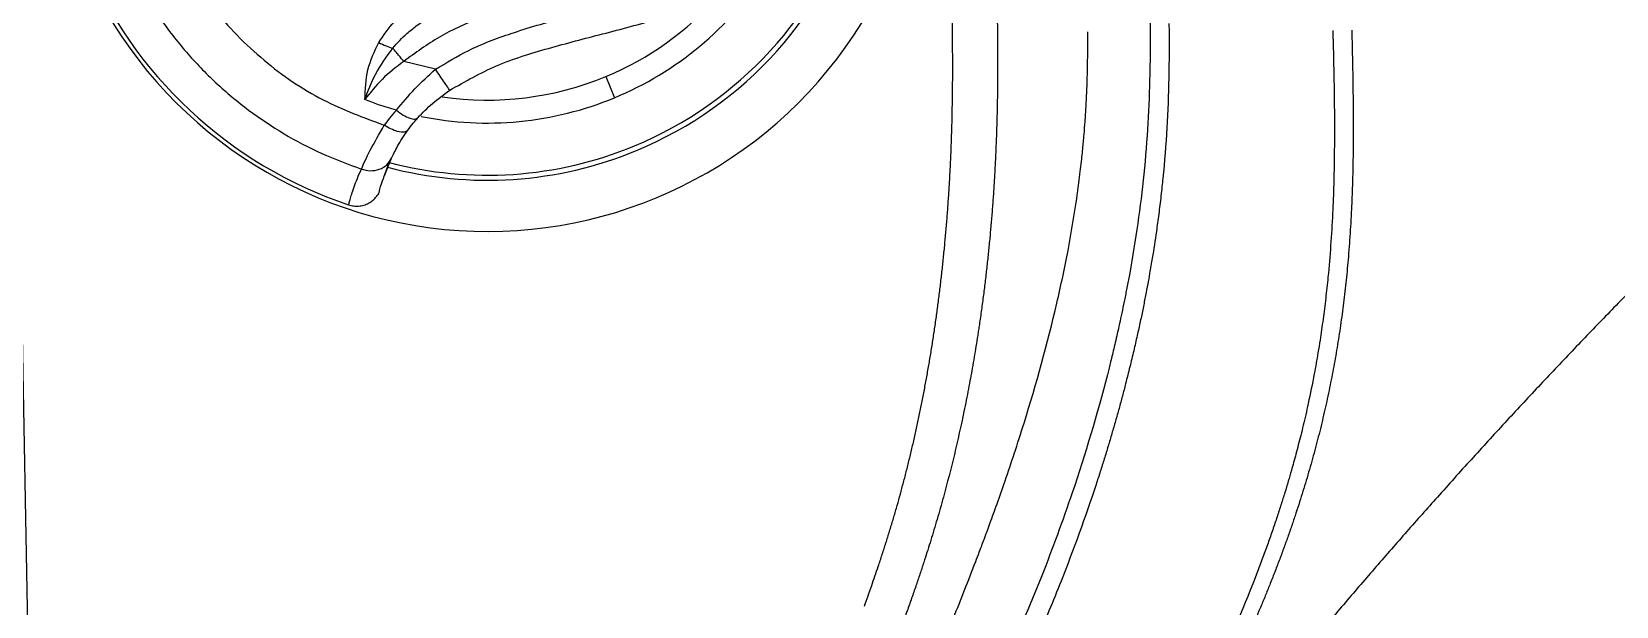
# Model space of a CAD drawing. Extents: x -50 to 28, y -10 to 124.
# Drawn here: x -47.775 to -42.844, y 25.776 to 27.564 of the extents above; entities that cross this region are included whole.
import ezdxf

# ---------------------------------------------------------------- set-up
doc = ezdxf.new("R2010")
doc.units = 0
doc.header["$MEASUREMENT"] = 0
doc.layers.add('GEOMETRY', color=2, linetype='Continuous', lineweight=25)

# ---------------------------------------------------------------- blocks, each defined once
blk = doc.blocks.new('2026 EXCURSION-ENTICE')
at = {"layer": 'GEOMETRY'}
for p, q in [((-35.0361, -51.4804), (-35.135, -51.456)), ((-34.5068, -51.503), (-34.4795, -51.5689)), ((-35.1926, -51.8047), (-35.1792, -51.7673))]:
    blk.add_line(p, q, dxfattribs=at)
for radius, start, end in [(1.3701, 202.5227, 22.5227), (1.1949, 292.5227, 342.3343), (1.2106, 292.5227, 343.7268), (1.3575, 202.5227, 251.4589), (1.0326, 292.5227, 327.0675), (0.9613, 292.5227, 318.4327), (0.9613, 261.6159, 292.5227), (1.0326, 258.485, 292.5227), (1.1949, 255.1999, 292.5227), (1.2106, 255.1355, 292.5227)]:
    blk.add_arc((-34.875, -50.6151), radius, start, end, dxfattribs=at)
for points, knots in [([(-36.859, -38.9849), (-36.859, -39.0565), (-36.859, -39.1298), (-36.859, -39.2813), (-36.8591, -39.3593), (-36.8591, -39.5165), (-36.8591, -39.5952), (-36.8592, -39.7525), (-36.8592, -39.8312), (-36.8593, -40.2244), (-36.8593, -40.539), (-36.8591, -41.4829), (-36.8585, -42.1122), (-36.8546, -44), (-36.8491, -45.2587), (-36.8309, -47.7772), (-36.8182, -49.0371), (-36.7841, -51.5569), (-36.7627, -52.8167), (-36.7226, -54.7053), (-36.7079, -55.3347), (-36.6835, -56.2786), (-36.675, -56.5931), (-36.6572, -57.2223), (-36.6479, -57.5369), (-36.6284, -58.1644), (-36.6183, -58.4773), (-36.5972, -59.1018), (-36.5862, -59.4133), (-36.5632, -60.0359), (-36.5512, -60.347), (-36.5262, -60.9689), (-36.5131, -61.2797), (-36.4859, -61.9019), (-36.4716, -62.2136), (-36.4418, -62.8386), (-36.4262, -63.1519), (-36.3934, -63.7797), (-36.3763, -64.0941), (-36.3403, -64.7228), (-36.3214, -65.0371), (-36.2613, -65.9796), (-36.2169, -66.6075), (-36.1149, -67.8627), (-36.0573, -68.4903), (-35.991, -69.1173)], [0, 0, 0, 0, 0.007813, 0.007813, 0.015625, 0.015625, 0.023438, 0.023438, 0.03125, 0.03125, 0.0625, 0.0625, 0.125, 0.125, 0.25, 0.25, 0.375, 0.375, 0.5, 0.5, 0.5625, 0.5625, 0.59375, 0.59375, 0.625, 0.625, 0.65625, 0.65625, 0.6875, 0.6875, 0.71875, 0.71875, 0.75, 0.75, 0.78125, 0.78125, 0.8125, 0.8125, 0.84375, 0.84375, 0.875, 0.875, 0.9375, 0.9375, 1, 1, 1, 1]), ([(-19.8034, -75.3764), (-20.3196, -75.3589), (-20.8361, -75.3401), (-21.608, -75.31), (-21.8648, -75.2996), (-22.3776, -75.2781), (-22.6337, -75.2669), (-23.4014, -75.2323), (-23.9128, -75.2077), (-24.6827, -75.1677), (-24.9398, -75.1539), (-25.4546, -75.125), (-25.7123, -75.11), (-26.4855, -75.063), (-27.0008, -75.0288), (-28.0314, -74.9528), (-28.5466, -74.9109), (-29.3183, -74.8405), (-29.5753, -74.8158), (-29.9606, -74.7766), (-30.0889, -74.7632), (-30.2813, -74.7425), (-30.3615, -74.7338), (-30.4457, -74.7245), (-30.4657, -74.7222), (-30.4737, -74.7213), (-30.4777, -74.7209), (-30.49, -74.7195), (-30.4989, -74.7185), (-30.5161, -74.7166), (-30.524, -74.7157), (-30.5398, -74.7139), (-30.5477, -74.713), (-30.5713, -74.7104), (-30.5867, -74.7086), (-30.6322, -74.7035), (-30.6613, -74.7002), (-30.7179, -74.6936), (-30.7458, -74.6904), (-30.8043, -74.6836), (-30.8348, -74.68), (-30.882, -74.6745), (-30.8979, -74.6726), (-30.9301, -74.6688), (-30.9461, -74.6669), (-30.9935, -74.6612), (-31.024, -74.6575), (-31.0698, -74.6515), (-31.085, -74.6494), (-31.1159, -74.645), (-31.1316, -74.6427), (-31.1552, -74.6392), (-31.1632, -74.638), (-31.1792, -74.6355), (-31.1871, -74.6343), (-31.2107, -74.6305), (-31.2264, -74.6279), (-31.2735, -74.62), (-31.3048, -74.6144), (-31.5866, -74.5618), (-31.8334, -74.4972), (-32.3156, -74.3338), (-32.5511, -74.2347), (-33.0055, -74.0043), (-33.2245, -73.8728), (-33.6416, -73.5802), (-33.8397, -73.4189), (-34.2109, -73.07), (-34.3841, -72.8823), (-34.7019, -72.4841), (-34.8466, -72.2736), (-35.1047, -71.8343), (-35.2181, -71.6054), (-35.3628, -71.2518), (-35.4069, -71.1322), (-35.4865, -70.89), (-35.522, -70.7674), (-35.5841, -70.5202), (-35.6108, -70.3955), (-35.6385, -70.2387), (-35.6437, -70.2072), (-35.6512, -70.1601), (-35.6536, -70.1444), (-35.6583, -70.1134), (-35.6605, -70.0982), (-35.6668, -70.0532), (-35.6706, -70.0238), (-35.6762, -69.9791), (-35.678, -69.9641), (-35.6817, -69.9336), (-35.6835, -69.918), (-35.6863, -69.8943), (-35.6872, -69.8866), (-35.689, -69.8718), (-35.6898, -69.8646), (-35.6916, -69.8492), (-35.6926, -69.841), (-35.6945, -69.825), (-35.6954, -69.817), (-35.7001, -69.7768), (-35.7039, -69.7444), (-35.7115, -69.6788), (-35.7153, -69.6456), (-35.723, -69.5784), (-35.7268, -69.5444), (-35.7382, -69.4425), (-35.7457, -69.3749), (-35.7547, -69.2923), (-35.7565, -69.2758), (-35.7601, -69.2431), (-35.7618, -69.2267), (-35.7652, -69.1951), (-35.7669, -69.18), (-35.7701, -69.1497), (-35.7717, -69.1342), (-35.7768, -69.0863), (-35.7802, -69.0541), (-35.7869, -68.9899), (-35.797, -68.8937), (-35.8068, -68.7974), (-35.8261, -68.6048), (-35.8387, -68.4764), (-35.8998, -67.8343), (-35.9434, -67.3203), (-36.0224, -66.2916), (-36.0579, -65.7769), (-36.1066, -65.0042), (-36.1222, -64.7464), (-36.152, -64.2309), (-36.1663, -63.973), (-36.2076, -63.2001), (-36.2331, -62.6858), (-36.2805, -61.6622), (-36.3024, -61.1525), (-36.3332, -60.3871), (-36.3431, -60.1319), (-36.3622, -59.6212), (-36.3715, -59.3657), (-36.3893, -58.8539), (-36.3979, -58.5977), (-36.4146, -58.0841), (-36.4226, -57.8268), (-36.4382, -57.3111), (-36.4457, -57.0529), (-36.4602, -56.5366), (-36.4672, -56.2784), (-36.4873, -55.5038), (-36.4996, -54.9873), (-36.534, -53.4373), (-36.5532, -52.4035), (-36.5854, -50.3354), (-36.5984, -49.3011), (-36.6191, -47.233), (-36.6267, -46.1992), (-36.6376, -44.1323), (-36.6408, -43.0992), (-36.6428, -41.5493), (-36.6431, -41.0327), (-36.6431, -40.2577), (-36.643, -39.9994), (-36.6429, -39.6765), (-36.6429, -39.6119), (-36.6429, -39.4827), (-36.6428, -39.418), (-36.6428, -39.2899), (-36.6428, -39.2267), (-36.6428, -39.1036), (-36.6428, -39.0437), (-36.6428, -38.9849)], [0, 0, 0, 0, 0.03125, 0.03125, 0.046875, 0.046875, 0.0625, 0.0625, 0.09375, 0.09375, 0.109375, 0.109375, 0.125, 0.125, 0.15625, 0.15625, 0.1875, 0.1875, 0.203125, 0.203125, 0.210937, 0.210937, 0.214844, 0.21582, 0.216064, 0.216064, 0.216309, 0.216309, 0.216797, 0.216797, 0.217285, 0.217285, 0.217773, 0.217773, 0.21875, 0.21875, 0.220703, 0.220703, 0.222656, 0.222656, 0.224609, 0.224609, 0.225586, 0.225586, 0.226562, 0.226562, 0.228516, 0.228516, 0.229492, 0.229492, 0.230469, 0.230469, 0.230957, 0.230957, 0.231445, 0.231445, 0.232422, 0.232422, 0.234375, 0.234375, 0.25, 0.25, 0.265625, 0.265625, 0.28125, 0.28125, 0.296875, 0.296875, 0.3125, 0.3125, 0.328125, 0.328125, 0.34375, 0.34375, 0.351562, 0.351562, 0.359375, 0.359375, 0.367187, 0.367187, 0.369141, 0.369141, 0.370117, 0.370117, 0.371094, 0.371094, 0.373047, 0.373047, 0.374023, 0.374023, 0.375, 0.375, 0.375488, 0.375488, 0.375977, 0.375977, 0.376465, 0.376465, 0.376953, 0.376953, 0.378906, 0.378906, 0.380859, 0.380859, 0.382812, 0.382812, 0.386719, 0.386719, 0.387695, 0.387695, 0.388672, 0.388672, 0.389648, 0.389648, 0.390625, 0.390625, 0.392578, 0.392578, 0.394531, 0.398437, 0.398437, 0.40625, 0.40625, 0.4375, 0.4375, 0.46875, 0.46875, 0.484375, 0.484375, 0.5, 0.5, 0.53125, 0.53125, 0.5625, 0.5625, 0.578125, 0.578125, 0.59375, 0.59375, 0.609375, 0.609375, 0.625, 0.625, 0.640625, 0.640625, 0.65625, 0.65625, 0.6875, 0.6875, 0.75, 0.75, 0.8125, 0.8125, 0.875, 0.875, 0.9375, 0.9375, 0.96875, 0.96875, 0.984375, 0.984375, 0.988281, 0.988281, 0.992187, 0.992187, 0.996094, 0.996094, 1, 1, 1, 1]), ([(-36.3787, -48.1151), (-36.3771, -48.2784), (-36.3738, -48.6037), (-36.3685, -49.0896), (-36.3628, -49.5715), (-36.3567, -50.0495), (-36.3503, -50.5234), (-36.3435, -50.9933), (-36.3364, -51.4592), (-36.3289, -51.9211), (-36.321, -52.379), (-36.3128, -52.8329), (-36.3043, -53.2827), (-36.2954, -53.7286), (-36.2861, -54.1705), (-36.2764, -54.6083), (-36.2665, -55.0422), (-36.2561, -55.472), (-36.2454, -55.8979), (-36.2343, -56.3197), (-36.2229, -56.7376), (-36.2112, -57.1514), (-36.203, -57.4259), (-36.1989, -57.5625)], [0, 0, 0, 0, 0.051851, 0.103279, 0.154284, 0.204865, 0.255022, 0.304757, 0.354068, 0.402955, 0.45142, 0.499461, 0.547079, 0.594275, 0.641047, 0.687396, 0.733322, 0.778825, 0.823906, 0.868563, 0.912798, 0.95661, 1, 1, 1, 1]), ([(-35.8882, -50.2194), (-35.9097, -50.2851), (-35.9541, -50.4206), (-35.9697, -50.6412), (-35.9412, -50.8695), (-35.8622, -51.0916), (-35.7375, -51.2916), (-35.5765, -51.4559), (-35.3941, -51.581), (-35.2603, -51.6305), (-35.1956, -51.6544)], [0, 0, 0, 0, 0.115703, 0.239022, 0.367998, 0.5, 0.632002, 0.760978, 0.884297, 1, 1, 1, 1]), ([(-34.1101, -51.0505), (-34.1519, -51.0728), (-34.2355, -51.1172), (-34.3684, -51.1666), (-34.5037, -51.2048), (-34.6258, -51.2358), (-34.7307, -51.2642), (-34.8185, -51.291), (-34.9165, -51.3267), (-35.026, -51.3762), (-35.0988, -51.4295), (-35.135, -51.456)], [0, 0, 0, 0, 0.128027, 0.255838, 0.38263, 0.508333, 0.596632, 0.676695, 0.756528, 0.878964, 1, 1, 1, 1]), ([(-36.0198, -51.0898), (-36.0016, -51.1301), (-35.9652, -51.2107), (-35.8947, -51.3234), (-35.8134, -51.4284), (-35.7211, -51.5239), (-35.6192, -51.6091), (-35.5087, -51.6827), (-35.3913, -51.745), (-35.3083, -51.7756), (-35.2668, -51.7909)], [0, 0, 0, 0, 0.125, 0.25, 0.375, 0.5, 0.625, 0.75, 0.875, 1, 1, 1, 1]), ([(-35.2131, -51.3968), (-35.1979, -51.3745), (-35.1745, -51.3402), (-35.1321, -51.3017), (-35.0962, -51.2742), (-35.057, -51.2486), (-35.0162, -51.2256), (-34.9733, -51.2047), (-34.9178, -51.1807), (-34.8476, -51.155), (-34.7614, -51.1284), (-34.7024, -51.1128), (-34.6719, -51.1048)], [0, 0, 0, 0, 0.132302, 0.203648, 0.276754, 0.350377, 0.427644, 0.500034, 0.576791, 0.712986, 0.85223, 1, 1, 1, 1]), ([(-35.169, -51.4148), (-35.162, -51.4066), (-35.1483, -51.3905), (-35.1237, -51.3676), (-35.0943, -51.3435), (-35.0597, -51.3194), (-35.024, -51.2979), (-34.9839, -51.2765), (-34.9475, -51.2595), (-34.9037, -51.2412), (-34.8495, -51.2207), (-34.7647, -51.1933), (-34.6972, -51.1753), (-34.6583, -51.1649)], [0, 0, 0, 0, 0.057204, 0.110874, 0.175617, 0.255791, 0.330944, 0.392383, 0.491921, 0.539077, 0.638622, 0.791756, 1, 1, 1, 1]), ([(-35.0361, -51.4804), (-35.0022, -51.4599), (-34.9277, -51.4148), (-34.7929, -51.3642), (-34.6241, -51.3154), (-34.4217, -51.2681), (-34.2802, -51.215), (-34.206, -51.1871)], [0, 0, 0, 0, 0.134213, 0.295246, 0.487032, 0.731245, 1, 1, 1, 1]), ([(-33.2906, -51.2036), (-33.29, -51.2362), (-33.2887, -51.2979), (-33.2875, -51.3854), (-33.2874, -51.4403), (-33.2873, -51.466)], [0, 0, 0, 0, 0.3728064, 0.7061319, 1, 1, 1, 1]), ([(-34.992, -51.5456), (-34.9442, -51.5185), (-34.8469, -51.4632), (-34.6836, -51.4139), (-34.5152, -51.3699), (-34.3423, -51.3256), (-34.2306, -51.2814), (-34.1743, -51.2591)], [0, 0, 0, 0, 0.189191, 0.384988, 0.585826, 0.790957, 1, 1, 1, 1]), ([(-33.427, -51.4666), (-33.427, -51.4529), (-33.4271, -51.4246), (-33.4275, -51.3809), (-33.4279, -51.351), (-33.4281, -51.3356)], [0, 0, 0, 0, 0.314919, 0.64825, 1, 1, 1, 1]), ([(-33.0082, -51.5051), (-33.0079, -51.4933), (-33.0073, -51.4698), (-33.0068, -51.4344), (-33.0065, -51.3989), (-33.0066, -51.3753), (-33.0066, -51.3634)], [0, 0, 0, 0, 0.249215, 0.498874, 0.749085, 1, 1, 1, 1]), ([(-32.7541, -51.3382), (-32.754, -51.3489), (-32.7538, -51.3674), (-32.7537, -51.386), (-32.7537, -51.3938)], [0, 0, 0, 0, 0.576674, 1, 1, 1, 1]), ([(-32.1853, -51.3582), (-32.1849, -51.377), (-32.184, -51.4136), (-32.1833, -51.4503), (-32.1829, -51.4681)], [0, 0, 0, 0, 0.512118, 1, 1, 1, 1]), ([(-35.256, -51.5747), (-35.2549, -51.5434), (-35.2527, -51.4815), (-35.2261, -51.4248), (-35.2131, -51.3968)], [0, 0, 0, 0, 0.50648, 1, 1, 1, 1]), ([(-35.256, -51.5747), (-35.2462, -51.5481), (-35.2255, -51.4921), (-35.1885, -51.4414), (-35.169, -51.4148)], [0, 0, 0, 0, 0.474088, 1, 1, 1, 1]), ([(-35.2131, -51.3968), (-35.2052, -51.4007), (-35.1899, -51.4085), (-35.1759, -51.4128), (-35.169, -51.4148)], [0, 0, 0, 0, 0.510798, 1, 1, 1, 1]), ([(-35.135, -51.456), (-35.1381, -51.4522), (-35.1443, -51.4447), (-35.1534, -51.4338), (-35.1618, -51.4235), (-35.1667, -51.4177), (-35.169, -51.4148)], [0, 0, 0, 0, 0.247818, 0.5, 0.752182, 1, 1, 1, 1]), ([(-35.135, -51.456), (-35.1585, -51.4739), (-35.2051, -51.5093), (-35.2392, -51.5531), (-35.256, -51.5747)], [0, 0, 0, 0, 0.505305, 1, 1, 1, 1]), ([(-33.4318, -51.7292), (-33.4313, -51.7152), (-33.4302, -51.687), (-33.429, -51.6443), (-33.4281, -51.6009), (-33.4274, -51.5568), (-33.427, -51.512), (-33.427, -51.4818), (-33.427, -51.4666)], [0, 0, 0, 0, 0.159794, 0.322326, 0.487605, 0.655638, 0.826434, 1, 1, 1, 1]), ([(-33.2873, -51.466), (-33.2873, -51.4811), (-33.2874, -51.5111), (-33.2879, -51.5556), (-33.2888, -51.6093), (-33.2903, -51.6686), (-33.2921, -51.7133), (-33.2929, -51.7338)], [0, 0, 0, 0, 0.169829, 0.335854, 0.498063, 0.77103, 1, 1, 1, 1]), ([(-35.1581, -51.608), (-35.1395, -51.5853), (-35.103, -51.5407), (-35.0581, -51.5002), (-35.0361, -51.4804)], [0, 0, 0, 0, 0.509985, 1, 1, 1, 1]), ([(-34.992, -51.5456), (-34.9928, -51.5445), (-34.9944, -51.5421), (-35.0063, -51.5244), (-35.0212, -51.5025), (-35.0312, -51.4876), (-35.0361, -51.4804)], [0, 0, 0, 0, 0.2702618, 0.5624299, 0.7897367, 1, 1, 1, 1]), ([(-32.2411, -51.4998), (-32.2403, -51.5421), (-32.2389, -51.6247), (-32.2394, -51.7073), (-32.2396, -51.7476)], [0, 0, 0, 0, 0.511533, 1, 1, 1, 1]), ([(-35.0911, -51.6313), (-35.0765, -51.616), (-35.0471, -51.5853), (-35.0105, -51.5589), (-34.992, -51.5456)], [0, 0, 0, 0, 0.494909, 1, 1, 1, 1]), ([(-32.1814, -51.5644), (-32.1811, -51.5906), (-32.1806, -51.6411), (-32.1808, -51.6916), (-32.1809, -51.7159)], [0, 0, 0, 0, 0.518553, 1, 1, 1, 1]), ([(-35.1581, -51.608), (-35.1766, -51.6025), (-35.2096, -51.5925), (-35.2418, -51.5802), (-35.256, -51.5747)], [0, 0, 0, 0, 0.559022, 1, 1, 1, 1]), ([(-35.1581, -51.608), (-35.1652, -51.6162), (-35.1783, -51.6313), (-35.1901, -51.6471), (-35.1956, -51.6544)], [0, 0, 0, 0, 0.540683, 1, 1, 1, 1]), ([(-35.1581, -51.608), (-35.1509, -51.6133), (-35.1362, -51.624), (-35.1157, -51.6335), (-35.0993, -51.6366), (-35.0938, -51.633), (-35.0911, -51.6313)], [0, 0, 0, 0, 0.248056, 0.508027, 0.763603, 1, 1, 1, 1]), ([(-33.0355, -51.8425), (-33.034, -51.8306), (-33.031, -51.808), (-33.0273, -51.7759), (-33.0242, -51.7476), (-33.0217, -51.7229), (-33.0198, -51.7018), (-33.0175, -51.6755), (-33.0148, -51.641), (-33.0131, -51.6122), (-33.0121, -51.5968)], [0, 0, 0, 0, 0.146431, 0.277199, 0.392633, 0.493041, 0.5787, 0.649849, 0.813331, 1, 1, 1, 1]), ([(-35.2668, -51.7909), (-35.259, -51.7728), (-35.2435, -51.7371), (-35.2114, -51.6818), (-35.1956, -51.6544)], [0, 0, 0, 0, 0.504089, 1, 1, 1, 1]), ([(-35.1224, -51.67), (-35.1257, -51.6726), (-35.1325, -51.6778), (-35.1527, -51.6752), (-35.1748, -51.6669), (-35.1888, -51.6585), (-35.1956, -51.6544)], [0, 0, 0, 0, 0.270449, 0.560239, 0.786943, 1, 1, 1, 1]), ([(-35.173, -51.7571), (-35.1677, -51.7458), (-35.1597, -51.7289), (-35.1407, -51.6964), (-35.1285, -51.6788), (-35.1224, -51.67)], [0, 0, 0, 0, 0.508106, 0.756135, 1, 1, 1, 1]), ([(-35.1224, -51.67), (-35.1169, -51.6626), (-35.107, -51.6494), (-35.0959, -51.6368), (-35.0911, -51.6313)], [0, 0, 0, 0, 0.560288, 1, 1, 1, 1]), ([(-32.1809, -51.7159), (-32.1811, -51.7326), (-32.1815, -51.7653), (-32.1825, -51.8134), (-32.1839, -51.8596), (-32.1852, -51.8898), (-32.1858, -51.9046)], [0, 0, 0, 0, 0.264849, 0.519802, 0.764853, 1, 1, 1, 1]), ([(-35.2668, -51.7909), (-35.2577, -51.7932), (-35.2389, -51.798), (-35.2105, -51.7929), (-35.1864, -51.7791), (-35.1774, -51.7643), (-35.173, -51.7571)], [0, 0, 0, 0, 0.241295, 0.5, 0.758705, 1, 1, 1, 1]), ([(-35.1938, -51.8096), (-35.1932, -51.8076), (-35.1885, -51.7937), (-35.1802, -51.7741), (-35.173, -51.7571)], [0, 0, 0, 0, 0.141841, 1, 1, 1, 1]), ([(-33.4489, -51.9959), (-33.4476, -51.9812), (-33.4451, -51.9517), (-33.4417, -51.9074), (-33.4387, -51.8629), (-33.436, -51.8184), (-33.4337, -51.7738), (-33.4324, -51.7441), (-33.4318, -51.7292)], [0, 0, 0, 0, 0.166017, 0.332279, 0.498797, 0.665582, 0.832647, 1, 1, 1, 1]), ([(-33.2929, -51.7338), (-33.2936, -51.7489), (-33.295, -51.7791), (-33.2976, -51.8244), (-33.3005, -51.8695), (-33.3037, -51.9144), (-33.3074, -51.9592), (-33.3101, -51.9889), (-33.3114, -52.0038)], [0, 0, 0, 0, 0.16788, 0.335289, 0.502218, 0.668657, 0.83459, 1, 1, 1, 1]), ([(-35.3067, -51.9022), (-35.3063, -51.9008), (-35.3055, -51.8978), (-35.3022, -51.8864), (-35.2971, -51.8694), (-35.2897, -51.8476), (-35.2802, -51.8215), (-35.2712, -51.801), (-35.2668, -51.7909)], [0, 0, 0, 0, 0.160914, 0.337755, 0.505545, 0.676798, 0.83974, 1, 1, 1, 1]), ([(-35.2108, -51.8618), (-35.2102, -51.8572), (-35.2093, -51.8505), (-35.1965, -51.8153), (-35.1926, -51.8047)], [0, 0, 0, 0, 0.696036, 1, 1, 1, 1]), ([(-32.7732, -51.8206), (-32.7741, -51.8287), (-32.7769, -51.8562), (-32.7811, -51.8931), (-32.787, -51.9398), (-32.7945, -51.9949), (-32.804, -52.0564), (-32.8133, -52.1108), (-32.8182, -52.1377), (-32.8202, -52.1485)], [0, 0, 0, 0, 0.073983, 0.249352, 0.336144, 0.499534, 0.752609, 0.899927, 1, 1, 1, 1]), ([(-35.3067, -51.9022), (-35.3015, -51.9036), (-35.2912, -51.9064), (-35.275, -51.9065), (-35.2592, -51.9036), (-35.2443, -51.8974), (-35.2309, -51.8884), (-35.2198, -51.8768), (-35.213, -51.8675), (-35.2109, -51.8618), (-35.2107, -51.8612)], [0, 0, 0, 0, 0.140413, 0.280711, 0.420986, 0.561089, 0.70119, 0.841322, 0.98194, 1, 1, 1, 1]), ([(-30.9788, -51.832), (-30.9963, -51.8489), (-31.0311, -51.8828), (-31.0834, -51.9341), (-31.1355, -51.9856), (-31.1876, -52.0375), (-31.2396, -52.0898), (-31.2916, -52.1424), (-31.3435, -52.1953), (-31.3954, -52.2486), (-31.43, -52.2845), (-31.4472, -52.3024)], [0, 0, 0, 0, 0.1111318, 0.2222412, 0.3333354, 0.4444218, 0.5555076, 0.6666006, 0.7777084, 0.8888389, 1, 1, 1, 1]), ([(-32.1858, -51.9046), (-32.1865, -51.9191), (-32.1879, -51.9478), (-32.1905, -51.9904), (-32.1934, -52.032), (-32.1956, -52.0594), (-32.1968, -52.073)], [0, 0, 0, 0, 0.258102, 0.510801, 0.758099, 1, 1, 1, 1]), ([(-33.4786, -52.2562), (-33.4767, -52.242), (-33.4727, -52.2134), (-33.4673, -52.1704), (-33.4622, -52.1272), (-33.4574, -52.0837), (-33.4529, -52.0399), (-33.4503, -52.0106), (-33.4489, -51.9959)], [0, 0, 0, 0, 0.164554, 0.329937, 0.496161, 0.663238, 0.831181, 1, 1, 1, 1]), ([(-33.3114, -52.0038), (-33.3129, -52.0184), (-33.3157, -52.048), (-33.3205, -52.0924), (-33.3257, -52.1374), (-33.3313, -52.1828), (-33.3374, -52.2287), (-33.3419, -52.2594), (-33.3441, -52.2748)], [0, 0, 0, 0, 0.16187, 0.325677, 0.491412, 0.659059, 0.828598, 1, 1, 1, 1]), ([(-32.8763, -52.1146), (-32.8789, -52.1282), (-32.8838, -52.1548), (-32.8914, -52.1934), (-32.8988, -52.2296), (-32.906, -52.2633), (-32.9129, -52.2945), (-32.9195, -52.3233), (-32.9257, -52.3496), (-32.9314, -52.3734), (-32.9367, -52.3948), (-32.9414, -52.4137), (-32.9444, -52.4255), (-32.9458, -52.431)], [0, 0, 0, 0, 0.128686, 0.249981, 0.363807, 0.470101, 0.568811, 0.659897, 0.743325, 0.819068, 0.887106, 0.947422, 1, 1, 1, 1]), ([(-32.1968, -52.073), (-32.1979, -52.0851), (-32.2, -52.1091), (-32.2037, -52.145), (-32.2076, -52.1806), (-32.2119, -52.2159), (-32.2165, -52.251), (-32.2215, -52.2858), (-32.2268, -52.3203), (-32.2323, -52.3545), (-32.2382, -52.3885), (-32.2424, -52.411), (-32.2445, -52.4222)], [0, 0, 0, 0, 0.102913, 0.205172, 0.306779, 0.407735, 0.508045, 0.60771, 0.706735, 0.805122, 0.902875, 1, 1, 1, 1]), ([(-32.8202, -52.1485), (-32.8225, -52.1605), (-32.8271, -52.1854), (-32.8348, -52.2242), (-32.8434, -52.2657), (-32.8531, -52.3101), (-32.8639, -52.3573), (-32.8759, -52.4072), (-32.8846, -52.4413), (-32.889, -52.4588)], [0, 0, 0, 0, 0.114792, 0.238914, 0.372384, 0.515222, 0.66744, 0.82904, 1, 1, 1, 1]), ([(-32.2593, -52.1273), (-32.2605, -52.1383), (-32.2627, -52.1602), (-32.2664, -52.1929), (-32.2703, -52.2256), (-32.2746, -52.2581), (-32.2792, -52.2906), (-32.2844, -52.3253), (-32.2918, -52.3712), (-32.3034, -52.4373), (-32.3144, -52.4898), (-32.3208, -52.5205)], [0, 0, 0, 0, 0.082914, 0.165656, 0.248227, 0.330629, 0.412865, 0.494938, 0.595074, 0.763651, 1, 1, 1, 1]), ([(-33.5827, -52.7755), (-33.5793, -52.7629), (-33.5726, -52.7375), (-33.5631, -52.6992), (-33.5538, -52.6606), (-33.5448, -52.6216), (-33.5362, -52.5824), (-33.5278, -52.5427), (-33.5198, -52.5028), (-33.5122, -52.4625), (-33.5048, -52.4219), (-33.4978, -52.381), (-33.491, -52.3397), (-33.4846, -52.2981), (-33.4806, -52.2702), (-33.4786, -52.2562)], [0, 0, 0, 0, 0.074022, 0.148502, 0.223447, 0.298864, 0.374761, 0.451144, 0.52802, 0.605396, 0.683279, 0.761674, 0.840589, 0.920029, 1, 1, 1, 1]), ([(-33.3441, -52.2748), (-33.3446, -52.2777), (-33.3454, -52.2833), (-33.3471, -52.2946), (-33.3501, -52.3143), (-33.3564, -52.3538), (-33.3657, -52.4091), (-33.3781, -52.4766), (-33.3872, -52.5214), (-33.3919, -52.5449)], [0, 0, 0, 0, 0.031183, 0.062372, 0.124768, 0.249631, 0.499595, 0.737674, 1, 1, 1, 1]), ([(-31.4472, -52.3024), (-31.4647, -52.3206), (-31.4997, -52.3571), (-31.5521, -52.4123), (-31.6045, -52.4679), (-31.6568, -52.524), (-31.7093, -52.5806), (-31.7617, -52.6376), (-31.8141, -52.6951), (-31.8666, -52.7531), (-31.9015, -52.7922), (-31.919, -52.8117)], [0, 0, 0, 0, 0.1106496, 0.2213947, 0.3322439, 0.4432056, 0.5542885, 0.6655011, 0.7768518, 0.8883488, 1, 1, 1, 1]), ([(-32.889, -52.4588), (-32.8923, -52.4716), (-32.899, -52.4974), (-32.9095, -52.536), (-32.9204, -52.5749), (-32.9317, -52.614), (-32.9434, -52.6532), (-32.9554, -52.6927), (-32.9679, -52.7324), (-32.9766, -52.7589), (-32.9809, -52.7722)], [0, 0, 0, 0, 0.121486, 0.243967, 0.367461, 0.491972, 0.617495, 0.744017, 0.871524, 1, 1, 1, 1]), ([(-32.2445, -52.4222), (-32.2467, -52.4333), (-32.2509, -52.4555), (-32.2578, -52.4888), (-32.2651, -52.5224), (-32.2728, -52.5563), (-32.2782, -52.5789), (-32.281, -52.5903)], [0, 0, 0, 0, 0.196124, 0.394182, 0.594178, 0.796116, 1, 1, 1, 1]), ([(-32.3208, -52.5205), (-32.3234, -52.5321), (-32.3284, -52.5547), (-32.3361, -52.5877), (-32.3438, -52.6191), (-32.3514, -52.6488), (-32.3588, -52.677), (-32.366, -52.7035), (-32.3709, -52.7206), (-32.3732, -52.7289)], [0, 0, 0, 0, 0.165324, 0.323096, 0.473359, 0.61615, 0.751503, 0.879445, 1, 1, 1, 1]), ([(-33.4932, -53.3545), (-33.4838, -53.3319), (-33.4667, -53.2907), (-33.4438, -53.235), (-33.4187, -53.1732), (-33.3896, -53.1003), (-33.363, -53.0319), (-33.3429, -52.9792), (-33.328, -52.9397), (-33.3096, -52.8897), (-33.2876, -52.829), (-33.2624, -52.7569), (-33.234, -52.6732), (-33.215, -52.6131), (-33.2048, -52.5811)], [0, 0, 0, 0, 0.08869, 0.161621, 0.218308, 0.330851, 0.446594, 0.48475, 0.535789, 0.600134, 0.678271, 0.770702, 0.877858, 1, 1, 1, 1]), ([(-32.281, -52.5903), (-32.2837, -52.6015), (-32.2893, -52.6239), (-32.298, -52.6576), (-32.3072, -52.6916), (-32.3169, -52.7257), (-32.3236, -52.7485), (-32.327, -52.76)], [0, 0, 0, 0, 0.196125, 0.394182, 0.594177, 0.796115, 1, 1, 1, 1]), ([(-32.3732, -52.7289), (-32.3764, -52.74), (-32.3831, -52.7629), (-32.3937, -52.7981), (-32.4052, -52.835), (-32.4178, -52.8735), (-32.4313, -52.9137), (-32.4459, -52.9555), (-32.4616, -52.9989), (-32.4727, -53.0283), (-32.4784, -53.0433)], [0, 0, 0, 0, 0.104858, 0.215473, 0.331844, 0.45397, 0.58185, 0.715484, 0.854869, 1, 1, 1, 1]), ([(-33.6587, -53.0274), (-33.6546, -53.0152), (-33.6466, -52.9908), (-33.6349, -52.9544), (-33.6236, -52.9181), (-33.6127, -52.8822), (-33.6022, -52.8464), (-33.5922, -52.8109), (-33.5858, -52.7873), (-33.5827, -52.7755)], [0, 0, 0, 0, 0.146901, 0.292436, 0.436614, 0.579449, 0.72095, 0.86113, 1, 1, 1, 1]), ([(-32.327, -52.76), (-32.3303, -52.771), (-32.3371, -52.7933), (-32.3477, -52.8271), (-32.3589, -52.8614), (-32.3706, -52.8964), (-32.383, -52.9319), (-32.396, -52.9681), (-32.4096, -53.0049), (-32.4238, -53.0423), (-32.4337, -53.0673), (-32.4387, -53.0799)], [0, 0, 0, 0, 0.101896, 0.206097, 0.312601, 0.421409, 0.532522, 0.645937, 0.761656, 0.879677, 1, 1, 1, 1]), ([(-33.4559, -52.8113), (-33.4592, -52.8231), (-33.4656, -52.8463), (-33.4754, -52.8804), (-33.4852, -52.9135), (-33.4949, -52.9454), (-33.5046, -52.9762), (-33.5111, -52.9964), (-33.5143, -53.0063)], [0, 0, 0, 0, 0.179841, 0.354393, 0.523664, 0.68767, 0.846438, 1, 1, 1, 1]), ([(-31.919, -52.8117), (-31.9349, -52.8295), (-31.9666, -52.8652), (-32.0142, -52.919), (-32.0618, -52.9733), (-32.1094, -53.0279), (-32.1411, -53.0647), (-32.157, -53.0831)], [0, 0, 0, 0, 0.199745, 0.399609, 0.599601, 0.799729, 1, 1, 1, 1]), ([(-33.7019, -53.1513), (-33.6943, -53.1299), (-33.6795, -53.0887), (-33.6655, -53.0473), (-33.6587, -53.0274)], [0, 0, 0, 0, 0.5198087, 1, 1, 1, 1]), ([(-33.5143, -53.0063), (-33.5181, -53.0182), (-33.526, -53.0424), (-33.5384, -53.0791), (-33.5515, -53.1171), (-33.5653, -53.1562), (-33.5748, -53.1826), (-33.5796, -53.1961)], [0, 0, 0, 0, 0.186529, 0.37984, 0.579874, 0.786594, 1, 1, 1, 1]), ([(-32.4387, -53.0799), (-32.4433, -53.0914), (-32.4527, -53.1149), (-32.4675, -53.1505), (-32.483, -53.1872), (-32.4994, -53.2248), (-32.5166, -53.2635), (-32.5346, -53.3032), (-32.5535, -53.3439), (-32.5666, -53.3712), (-32.5732, -53.3851)], [0, 0, 0, 0, 0.111672, 0.227159, 0.346457, 0.469564, 0.596475, 0.727187, 0.861697, 1, 1, 1, 1]), ([(-32.157, -53.0831), (-32.1731, -53.1018), (-32.2052, -53.1392), (-32.2533, -53.1957), (-32.3013, -53.2523), (-32.3491, -53.3092), (-32.3809, -53.3474), (-32.3968, -53.3664)], [0, 0, 0, 0, 0.201093, 0.401643, 0.601646, 0.801101, 1, 1, 1, 1])]:
    blk.add_open_spline(points, degree=3, knots=knots, dxfattribs=at)
for points in [[(-32.8141, -51.2761), (-32.8127, -51.3489), (-32.8122, -51.4219), (-32.8137, -51.4956)], [(-32.2442, -51.3595), (-32.2431, -51.4064), (-32.2419, -51.4531), (-32.2411, -51.4998)], [(-32.7537, -51.3938), (-32.7536, -51.4317), (-32.7539, -51.4695), (-32.7547, -51.5073)], [(-32.1829, -51.4681), (-32.1823, -51.5002), (-32.1817, -51.5323), (-32.1814, -51.5644)], [(-33.0121, -51.5968), (-33.0104, -51.5673), (-33.0092, -51.5381), (-33.0083, -51.5092)], [(-33.0083, -51.5092), (-33.0083, -51.5078), (-33.0082, -51.5064), (-33.0082, -51.5051)], [(-32.8137, -51.4956), (-32.8148, -51.5461), (-32.8167, -51.597), (-32.8197, -51.6483)], [(-32.7547, -51.5073), (-32.7557, -51.5593), (-32.7577, -51.6112), (-32.7607, -51.663)], [(-32.8197, -51.6483), (-32.8228, -51.7007), (-32.827, -51.7535), (-32.8325, -51.8067)], [(-32.7607, -51.663), (-32.7638, -51.7156), (-32.768, -51.7682), (-32.7732, -51.8206)], [(-32.2396, -51.7476), (-32.2404, -51.8082), (-32.242, -51.8686), (-32.2449, -51.9286)], [(-32.8325, -51.8067), (-32.8428, -51.9084), (-32.8576, -52.0114), (-32.8763, -52.1146)], [(-33.0682, -52.044), (-33.0555, -51.9773), (-33.0448, -51.9113), (-33.0361, -51.8466)], [(-33.0361, -51.8466), (-33.0359, -51.8452), (-33.0357, -51.8439), (-33.0355, -51.8425)], [(-32.2449, -51.9286), (-32.2482, -51.9953), (-32.2529, -52.0616), (-32.2593, -52.1273)], [(-33.1028, -52.2079), (-33.0901, -52.153), (-33.0785, -52.0983), (-33.0682, -52.044)], [(-33.2048, -52.5811), (-33.1668, -52.459), (-33.1319, -52.3332), (-33.1028, -52.2079)], [(-32.9458, -52.431), (-32.9776, -52.555), (-33.0144, -52.678), (-33.055, -52.7978)], [(-33.3919, -52.5449), (-33.4012, -52.5898), (-33.4112, -52.6345), (-33.4219, -52.6788)], [(-33.4219, -52.6788), (-33.4326, -52.7233), (-33.4439, -52.7675), (-33.4559, -52.8113)], [(-33.055, -52.7978), (-33.0848, -52.886), (-33.1167, -52.9725), (-33.1501, -53.0569)], [(-32.9809, -52.7722), (-33.0142, -52.8737), (-33.0507, -52.974), (-33.0899, -53.0731)], [(-32.4784, -53.0433), (-32.5178, -53.1466), (-32.5612, -53.2479), (-32.6076, -53.3477)], [(-33.1501, -53.0569), (-33.1875, -53.1513), (-33.2271, -53.2434), (-33.2676, -53.3327)], [(-33.0899, -53.0731), (-33.1144, -53.1349), (-33.1399, -53.1962), (-33.1665, -53.257)]]:
    blk.add_open_spline(points, degree=3, dxfattribs=at)

msp = doc.modelspace()

# ---------------------------------------------------------------- block references
msp.add_blockref('2026 EXCURSION-ENTICE', (-11.4819, 78.9272))

doc.saveas('drawing.dxf')
